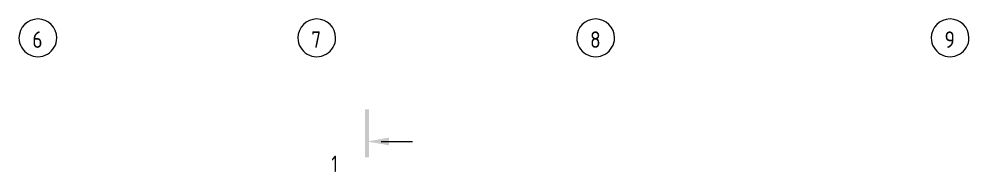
# Model space of a CAD drawing. Header units: millimetres. Extents: x -584918 to 2941280, y 3000189 to 4229862.
# Drawn here: x -424431 to -404331, y 3462281 to 3465525 of the extents above; entities that cross this region are included whole.
import ezdxf

# ---------------------------------------------------------------- set-up
doc = ezdxf.new("R2010")
doc.units = ezdxf.units.MM
doc.layers.add('Оси', color=7, linetype='Continuous', lineweight=0)
doc.layers.add('Разрезы', color=7, linetype='Continuous', lineweight=0)
doc.styles.add('GOST Common_1', font='', dxfattribs={"height": 700})
doc.styles.add('GOST Common_4', font='', dxfattribs={"width": 0.8, "height": 700})
doc.styles.get('GOST Common_1').set_extended_font_data('GOST Common')
doc.styles.get('GOST Common_4').set_extended_font_data('GOST Common')

# ---------------------------------------------------------------- blocks, each defined once
blk = doc.blocks.new('Ось сетки - Круг_Ø8 мм-6577-АР Этаж 00')
at = {"layer": 'Оси'}
for start, end in [(360, 180), (180, 360)]:
    blk.add_arc((0, 0), 4, start, end, dxfattribs=at)
blk = doc.blocks.new('Разрез - Номер вида сзади_3_5 мм-64069-АР Этаж 00')
at = {"layer": 'Разрезы'}
for points in [[(9.8, 0.4), (9.8, -0.39), (-0.33, -0.39), (-0.33, 0.4)], [(2.18, -4.67), (3, 0), (3.82, -4.67)]]:
    blk.add_hatch(color=256, dxfattribs=at).paths.add_polyline_path(points)
at = {"layer": 'Разрезы', "lineweight": 20}
blk.add_line((3, -3), (3, -9.66), dxfattribs=at)

msp = doc.modelspace()

# ---------------------------------------------------------------- block references
at = {"layer": 'Оси', "xscale": 99.99999999999993, "yscale": 99.99999999999993, "zscale": 99.99999999999993, "rotation": 180}
for p in [(-424031.378, 3465125.238), (-418131.378, 3465125.238), (-412231.378, 3465125.238), (-404731.378, 3465125.238)]:
    msp.add_blockref('Ось сетки - Круг_Ø8 мм-6577-АР Этаж 00', p, dxfattribs=at)
at = {"layer": 'Разрезы', "xscale": 99.99999999999993, "yscale": 99.99999999999993, "zscale": 99.99999999999993, "rotation": 89.99999999999947}
msp.add_blockref('Разрез - Номер вида сзади_3_5 мм-64069-АР Этаж 00', (-417068.314, 3462628.165), dxfattribs=at)

# ---------------------------------------------------------------- texts
at = {"layer": 'Оси', "char_height": 350, "width": 274.17712, "attachment_point": 1, "style": 'GOST Common_1'}
for s, insert in [('\\fGOST Common|b0|i0|c204|p34|;\\W.9;6', (-424149.797, 3465262.517)), ('\\fGOST Common|b0|i0|c204|p34|;\\W.9;7', (-418249.797, 3465262.517)), ('\\fGOST Common|b0|i0|c204|p34|;\\W.9;8', (-412349.797, 3465262.517)), ('\\fGOST Common|b0|i0|c204|p34|;\\W.9;9', (-404849.797, 3465262.517))]:
    msp.add_mtext(s, dxfattribs=dict(at, insert=insert))
at = {"layer": 'Разрезы', "insert": (-417822.515, 3462629.873), "char_height": 350, "width": 166.751, "attachment_point": 1, "style": 'GOST Common_4'}
msp.add_mtext('\\fGOST Common|b0|i0|c204|p34|;\\W.8;1', dxfattribs=at)

doc.saveas('drawing.dxf')
